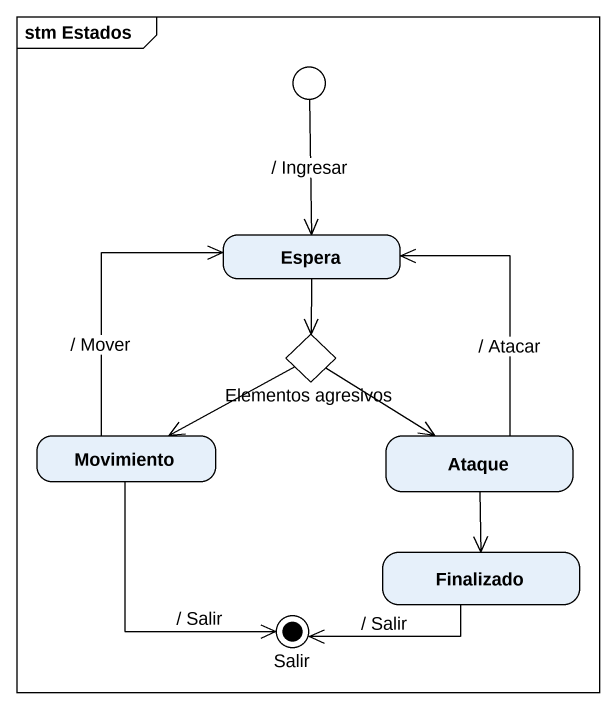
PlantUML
@startuml
mainframe stm Estados
hide empty description
state entry1 <<choice>>
state Espera
state "Elementos agresivos" as Elementos_agresivos <<choice>>
state Movimiento
state Ataque
state Finalizado
state Salir <<end>>
entry1 --> Espera : / Ingresar
Espera --> Elementos_agresivos
Elementos_agresivos -left-> Movimiento
Elementos_agresivos --> Ataque
Movimiento -up-> Espera : / Mover
Movimiento --> Salir : / Salir
Ataque -up-> Espera : / Atacar
Ataque --> Finalizado
Finalizado -left-> Salir : / Salir
@enduml
